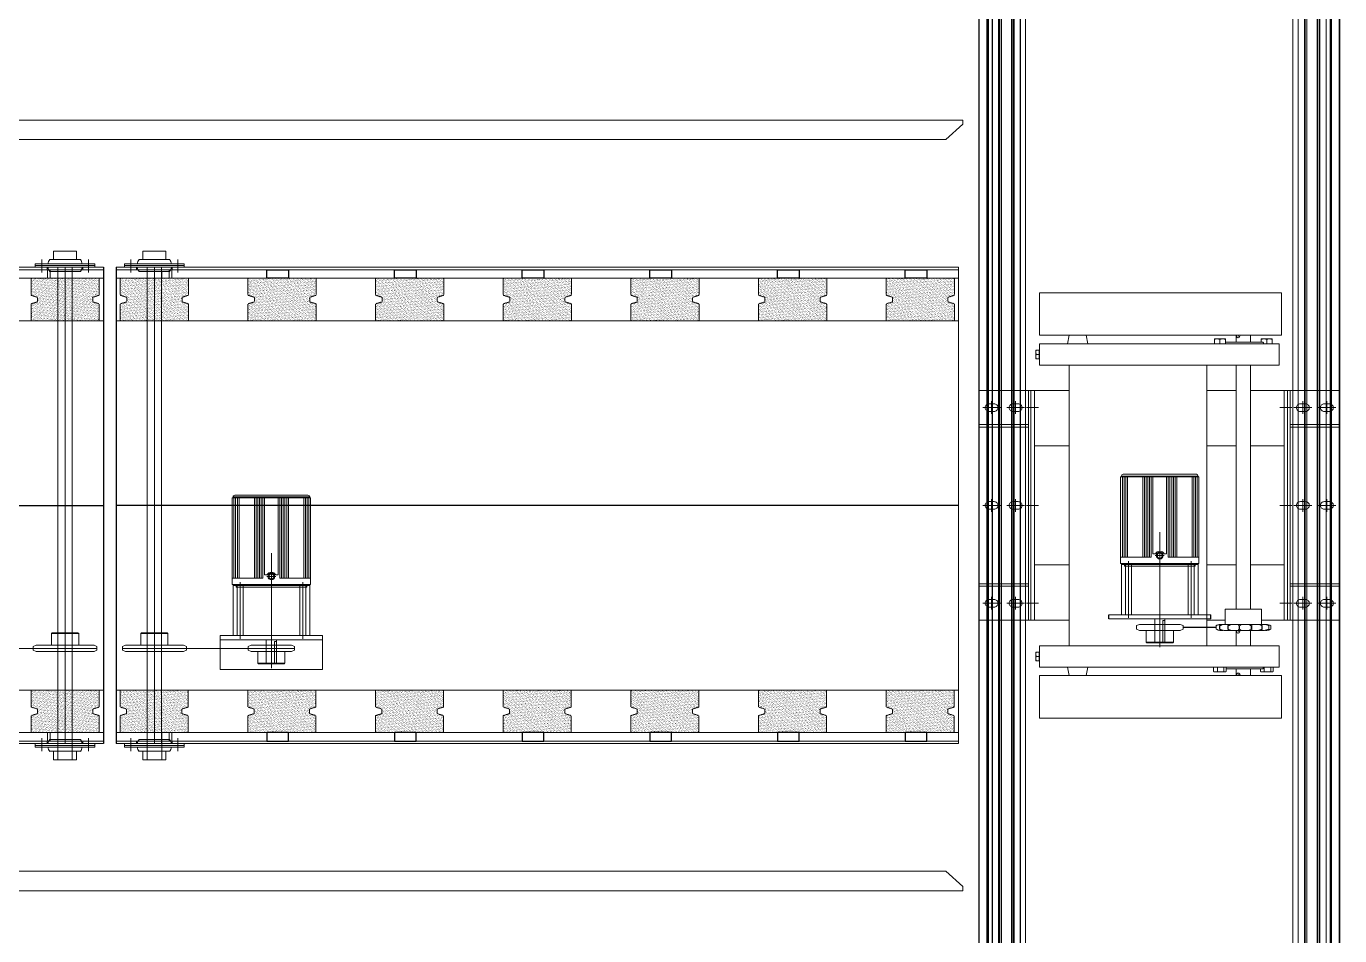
# Model space of a CAD drawing. Header units: millimetres. Extents: x -13874 to 5569, y -3136 to 4764.
# Drawn here: x 2609 to 4152, y 1217 to 2286 of the extents above; entities that cross this region are included whole.
import ezdxf
from ezdxf.lldxf.tags import DXFTag

# ---------------------------------------------------------------- set-up
doc = ezdxf.new("R2010")
doc.units = ezdxf.units.MM
for name, pattern in [('DASHED', [0.75, 0.5, -0.25]), ('DASHED2', [0.375, 0.25, -0.125]), ('HIDDENX2', [0.75, 0.5, -0.25])]:
    doc.linetypes.add(name, pattern=pattern)
for name, color, linetype, lineweight in [('1', 1, 'Continuous', 20), ('2', 5, 'Continuous', 18), ('3', 3, 'HIDDENX2', 18), ('c', 32, 'Continuous', 18), ('LL', 2, 'DASHED', 18), ('动力滚筒线', 6, 'Continuous', 18), ('工件进老化层', 7, 'Continuous', 15), ('空板返回层', 3, 'Continuous', 15), ('粗实线', 7, 'Continuous', 25)]:
    doc.layers.add(name, color=color, linetype=linetype, lineweight=lineweight)
doc.layers.add('l-wire-jj', color=2, linetype='Continuous')
tags = doc.linetypes.add('DIVIDE', pattern=[1.25, 0.5, -0.25, 0, -0.25, 0, -0.25]).pattern_tags.tags
tags[14:15] = [DXFTag(74, 4), DXFTag(75, 0), DXFTag(340, '0'), DXFTag(46, 1.0), DXFTag(50, 0.0), DXFTag(44, 0.0), DXFTag(45, 0.0)]
tags[12:13] = [DXFTag(74, 4), DXFTag(75, 0), DXFTag(340, '0'), DXFTag(46, 1.0), DXFTag(50, 0.0), DXFTag(44, 0.0), DXFTag(45, 0.0)]
tags[10:11] = [DXFTag(74, 4), DXFTag(75, 0), DXFTag(340, '0'), DXFTag(46, 1.0), DXFTag(50, 0.0), DXFTag(44, 0.0), DXFTag(45, 0.0)]
tags[8:9] = [DXFTag(74, 4), DXFTag(75, 0), DXFTag(340, '0'), DXFTag(46, 1.0), DXFTag(50, 0.0), DXFTag(44, 0.0), DXFTag(45, 0.0)]
tags[6:7] = [DXFTag(74, 4), DXFTag(75, 0), DXFTag(340, '0'), DXFTag(46, 1.0), DXFTag(50, 0.0), DXFTag(44, 0.0), DXFTag(45, 0.0)]
tags[4:5] = [DXFTag(74, 4), DXFTag(75, 0), DXFTag(340, '0'), DXFTag(46, 1.0), DXFTag(50, 0.0), DXFTag(44, 0.0), DXFTag(45, 0.0)]

# ---------------------------------------------------------------- blocks, each defined once
blk = doc.blocks.new('gh')
h = blk.add_hatch()
h.set_pattern_fill('AR-SAND', color=4, scale=0.05, style=0)
edge = h.paths.add_edge_path(flags=0)
edge.add_arc((291448.5, 65869.2), 0.75, 270, 360)
edge.add_line((291449.2, 65869.2), (291449.2, 65887.8))
edge.add_arc((291448.5, 65887.8), 0.75, 0, 73.3008)
edge.add_line((291448.7, 65888.6), (291442.3, 65890.5))
edge.add_arc((291442.5, 65891.2), 0.75, 180, 253.3008, ccw=False)
edge.add_line((291441.7, 65891.2), (291441.7, 65895.6))
edge.add_arc((291442.5, 65895.6), 0.75, 106.6992, 180, ccw=False)
edge.add_line((291442.3, 65896.3), (291448.7, 65898.2))
edge.add_arc((291448.5, 65899), 0.75, 286.6992, 360)
edge.add_line((291449.2, 65899), (291449.2, 65917.7))
edge.add_arc((291448.5, 65917.7), 0.75, 0, 90)
edge.add_line((291448.5, 65918.4), (291409.2, 65918.4))
edge.add_line((291409.2, 65918.4), (291370, 65918.4))
edge.add_arc((291370, 65917.7), 0.75, 90, 180)
edge.add_line((291369.2, 65917.7), (291369.2, 65899))
edge.add_arc((291370, 65899), 0.75, 180, 253.3008)
edge.add_line((291369.8, 65898.2), (291376.2, 65896.3))
edge.add_arc((291376, 65895.6), 0.75, 0, 73.3008, ccw=False)
edge.add_line((291376.7, 65895.6), (291376.7, 65891.2))
edge.add_arc((291376, 65891.2), 0.75, 286.6992, 360, ccw=False)
edge.add_line((291376.2, 65890.5), (291369.8, 65888.6))
edge.add_arc((291370, 65887.8), 0.75, 106.6992, 180)
edge.add_line((291369.2, 65887.8), (291369.2, 65869.2))
edge.add_arc((291370, 65869.2), 0.75, 180, 270)
edge.add_line((291370, 65868.4), (291409.2, 65868.4))
edge.add_line((291409.2, 65868.4), (291448.5, 65868.4))
at = {"layer": '3', "lineweight": 0}
for p, q in [((291369.2, 65917.7), (291369.2, 65899)), ((291449.2, 65917.7), (291449.2, 65899)), ((291369.2, 65887.8), (291369.2, 65869.2)), ((291369.8, 65898.2), (291376.2, 65896.3)), ((291376.2, 65890.5), (291369.8, 65888.6)), ((291376.7, 65895.6), (291376.7, 65891.2)), ((291441.7, 65895.6), (291441.7, 65891.2)), ((291448.7, 65898.2), (291442.3, 65896.3)), ((291442.3, 65890.5), (291448.7, 65888.6)), ((291449.2, 65887.8), (291449.2, 65869.2))]:
    blk.add_line(p, q, dxfattribs=at)
for centre, start, end in [((291370, 65917.7), 90, 180), ((291448.5, 65917.7), 0, 90), ((291370, 65899), 180, 253.3008), ((291370, 65887.8), 106.6992, 180), ((291376, 65895.6), 0, 73.3008), ((291376, 65891.2), 286.6992, 360), ((291442.5, 65895.6), 106.6992, 180), ((291442.5, 65891.2), 180, 253.3008), ((291448.5, 65899), 286.6992, 360), ((291448.5, 65887.8), 0, 73.3008), ((291370, 65869.2), 180, 270), ((291448.5, 65869.2), 270, 0)]:
    blk.add_arc(centre, 0.75, start, end, dxfattribs=at)
at = {"layer": 'Defpoints', "color": 3, "linetype": 'DASHED', "lineweight": 0}
for p in [(291369.5, 65898.4), (291449, 65898.4)]:
    blk.add_point(p, dxfattribs=at)
at = {"layer": '粗实线', "lineweight": 0}
for p, q in [((291404.2, 65918.4), (291370, 65918.4)), ((291448.5, 65918.4), (291370, 65918.4)), ((291370, 65868.4), (291404.2, 65868.4)), ((291370, 65868.4), (291448.5, 65868.4))]:
    blk.add_line(p, q, dxfattribs=at)
blk = doc.blocks.new('erhgrth')
at = {"color": 1}
blk.add_line((23774.2, 98991.4, -468.3), (23774.2, 98001.4, -468.3), dxfattribs=at)
at = {"color": 1, "elevation": -888.1}
for points in [[(23497.2, 98953.9), (23507.2, 98953.9), (23507.2, 98928.5), (23497.2, 98928.5)], [(24051.2, 98953.9), (24041.2, 98953.9), (24041.2, 98928.5), (24051.2, 98928.5)], [(23497.2, 98803.9), (23507.2, 98803.9), (23507.2, 98778.5), (23497.2, 98778.5)], [(24051.2, 98803.9), (24041.2, 98803.9), (24041.2, 98778.5), (24051.2, 98778.5)], [(23497.2, 98653.9), (23507.2, 98653.9), (23507.2, 98628.5), (23497.2, 98628.5)], [(24051.2, 98653.9), (24041.2, 98653.9), (24041.2, 98628.5), (24051.2, 98628.5)], [(23497.2, 98503.9), (23507.2, 98503.9), (23507.2, 98478.5), (23497.2, 98478.5)], [(24051.2, 98503.9), (24041.2, 98503.9), (24041.2, 98478.5), (24051.2, 98478.5)], [(23497.2, 98353.9), (23507.2, 98353.9), (23507.2, 98328.5), (23497.2, 98328.5)], [(24051.2, 98353.9), (24041.2, 98353.9), (24041.2, 98328.5), (24051.2, 98328.5)], [(23497.2, 98203.9), (23507.2, 98203.9), (23507.2, 98178.5), (23497.2, 98178.5)], [(24051.2, 98203.9), (24041.2, 98203.9), (24041.2, 98178.5), (24051.2, 98178.5)]]:
    blk.add_lwpolyline(points, close=True, dxfattribs=at)
at = {"layer": '1', "lineweight": 0}
for p, q in [((23617.4, 98220.7, -888.1), (23684.2, 98220.7, -888.1)), ((23690.7, 98178.5, -888.1), (23690.7, 98189.2, -888.1)), ((23583.1, 98183.9, -888.1), (23625.4, 98183.9, -888.1)), ((23605.3, 98183.9, -888.1), (23718, 98183.9, -888.1)), ((23617.4, 98147.2, -888.1), (23684.2, 98147.2, -888.1)), ((23500.5, 98073.9, -888.1), (23485.3, 98073.9, -888.1)), ((24047.9, 98073.9, -888.1), (24063.1, 98073.9, -888.1)), ((23500.5, 98018.9, -888.1), (23485.3, 98018.9, -888.1)), ((24047.9, 98018.9, -888.1), (24063.1, 98018.9, -888.1))]:
    blk.add_line(p, q, dxfattribs=at)
at = {"layer": '2', "color": 3, "linetype": 'Continuous', "lineweight": 0}
for p, q in [((23494.2, 98001.4, -96.4), (23494.2, 98991.4, -1536.9)), ((24054.2, 98001.4, -96.4), (24054.2, 98991.4, -1536.9))]:
    blk.add_line(p, q, dxfattribs=at)
at = {"layer": '2', "lineweight": 0}
for p, q in [((23621.2, 98224.2, -888.1), (23681.2, 98224.2, -888.1)), ((23621.2, 98217.2, -888.1), (23681.2, 98217.2, -888.1)), ((23614.2, 98189.9, -888.1), (23614.2, 98187.4, -888.1)), ((23589.2, 98187.4, -888.1), (23614.2, 98187.4, -888.1)), ((23621.2, 98150.7, -888.1), (23681.2, 98150.7, -888.1)), ((23621.2, 98143.7, -888.1), (23681.2, 98143.7, -888.1))]:
    blk.add_line(p, q, dxfattribs=at)
at = {"layer": '2', "linetype": 'Continuous', "lineweight": 0}
for p, q in [((23494.2, 98081.4, -888.1), (23490.2, 98081.4, -888.1)), ((23490.2, 98081.4, -888.1), (23490.2, 98011.4, -888.1)), ((23492.2, 98081.4, -888.1), (23492.2, 98011.4, -888.1)), ((24054.2, 98081.4, -888.1), (24058.2, 98081.4, -888.1)), ((24056.2, 98081.4, -888.1), (24056.2, 98011.4, -888.1)), ((24058.2, 98081.4, -888.1), (24058.2, 98011.4, -888.1)), ((23497.2, 98067.4, -888.1), (23494.2, 98067.4, -888.1)), ((23485.2, 98059.9, -888.1), (23475.2, 98059.9, -888.1)), ((23475.2, 98059.9, -888.1), (23475.2, 98032.9, -888.1)), ((23485.2, 98064.4, -888.1), (23485.2, 98028.4, -888.1)), ((24063.2, 98064.4, -888.1), (24063.2, 98028.4, -888.1)), ((24063.2, 98059.9, -888.1), (24073.2, 98059.9, -888.1)), ((24073.2, 98059.9, -888.1), (24073.2, 98032.9, -888.1)), ((23485.2, 98032.9, -888.1), (23475.2, 98032.9, -888.1)), ((23497.2, 98025.4, -888.1), (23494.2, 98025.4, -888.1)), ((24063.2, 98032.9, -888.1), (24073.2, 98032.9, -888.1)), ((23494.2, 98011.4, -888.1), (23490.2, 98011.4, -888.1)), ((24054.2, 98011.4, -888.1), (24058.2, 98011.4, -888.1))]:
    blk.add_line(p, q, dxfattribs=at)
for centre, start, end in [((23491.4, 98056, -888.1), 96.9101, 126.6927), ((23492.9, 98056, -888.1), 53.3073, 83.0899), ((24055.4, 98056, -888.1), 96.9101, 126.6927), ((24056.9, 98056, -888.1), 53.3073, 83.0899), ((23491.4, 98036.8, -888.1), 233.3073, 263.0899), ((23492.9, 98036.8, -888.1), 276.9101, 306.6927), ((24055.4, 98036.8, -888.1), 233.3073, 263.0899), ((24056.9, 98036.8, -888.1), 276.9101, 306.6927)]:
    blk.add_arc(centre, 10.5, start, end, dxfattribs=at)
at = {"layer": '3', "lineweight": 0}
for p, q in [((23991.2, 98990, -600.2), (23991.2, 98985.2, -600.2)), ((24041.2, 98985.2, -600.2), (24041.2, 98990, -600.2)), ((23589.2, 98189.9, -888.1), (23616.2, 98189.9, -888.1)), ((23589.2, 98177.9, -888.1), (23616.2, 98177.9, -888.1)), ((23507.2, 98006.4, -888.1), (23507.2, 98001.6, -888.1)), ((23557.2, 98001.6, -888.1), (23557.2, 98006.4, -888.1))]:
    blk.add_line(p, q, dxfattribs=at)
at = {"layer": 'c', "color": 6, "linetype": 'DIVIDE', "lineweight": 0}
blk.add_line((23606.2, 98211.2, -888.1), (23606.2, 98008.7, -888.1), dxfattribs=at)
at = {"layer": 'c', "lineweight": 0}
blk.add_line((23494.2, 98046.4, -287.8), (24054.2, 98046.4, -287.8), dxfattribs=at)
at = {"layer": 'l-wire-jj', "color": 4}
blk.add_line((24054.2, 98001.4), (23494.2, 98001.4), dxfattribs=at)
at = {"layer": 'LL', "color": 4, "lineweight": 0}
for p, q in [((23497.2, 98066.9, -888.1), (23507.2, 98066.9, -888.1)), ((24041.2, 98066.9, -888.1), (24051.2, 98066.9, -888.1))]:
    blk.add_line(p, q, dxfattribs=at)
at = {"layer": '空板返回层', "ltscale": 0.5}
blk.add_line((23494.2, 98991.4, 106.8), (24054.2, 98991.4, -1043.4), dxfattribs=at)
at = {"layer": '粗实线', "lineweight": 0}
for p, q in [((23497.2, 98001.4, -96.4), (23497.2, 98991.4, -1536.9)), ((23507.2, 98001.4, -888.1), (23507.2, 98991.4, -888.1)), ((23557.2, 98991.4, -888.1), (23557.2, 98001.4, -888.1)), ((24041.2, 98991.4, -1392.8), (23991.2, 98991.4, -1392.8)), ((23991.2, 98991.4, -1392.8), (23991.2, 98001.4, -1392.8)), ((24041.2, 98001.4, -1392.8), (24041.2, 98991.4, -1392.8)), ((24051.2, 98001.4, -96.4), (24051.2, 98991.4, -1536.9)), ((23581.2, 98243.9, -888.1), (23621.2, 98243.9, -888.1)), ((23581.2, 98243.9, -888.1), (23581.2, 98123.9, -888.1)), ((23616.2, 98243.9, -888.1), (23616.2, 98123.9, -888.1)), ((23621.2, 98243.9, -888.1), (23621.2, 98123.9, -888.1)), ((23621.2, 98228.9, -888.1), (23621.2, 98138.9, -888.1)), ((23621.2, 98228.9, -888.1), (23680.2, 98228.9, -888.1)), ((23680.2, 98225.4, -888.1), (23678.2, 98225.4, -888.1)), ((23678.2, 98225.4, -888.1), (23678.2, 98183.9, -888.1)), ((23681.2, 98227.9, -888.1), (23680.2, 98228.9, -888.1)), ((23680.2, 98138.9, -888.1), (23680.2, 98228.9, -888.1)), ((23680.2, 98226.4, -888.1), (23681.2, 98226.4, -888.1)), ((23680.2, 98226.4, -888.1), (23680.2, 98183.9, -888.1)), ((23783.2, 98229.9, -888.1), (23681.2, 98229.9, -888.1)), ((23681.2, 98229.9, -888.1), (23681.2, 98183.9, -888.1)), ((23681.2, 98227.9, -888.1), (23681.2, 98139.9, -888.1)), ((23688.7, 98229.9, -888.1), (23688.7, 98193.9, -888.1)), ((23783.2, 98227.9, -888.1), (23688.7, 98227.9, -888.1)), ((23783.2, 98225.9, -888.1), (23688.7, 98225.9, -888.1)), ((23783.2, 98223.9, -888.1), (23688.7, 98223.9, -888.1)), ((23783.2, 98221.9, -888.1), (23688.7, 98221.9, -888.1)), ((23783.2, 98229.9, -888.1), (23783.2, 98183.9, -888.1)), ((23783.2, 98228.9, -888.1), (23784.2, 98228.9, -888.1)), ((23784.2, 98228.9, -888.1), (23784.2, 98183.9, -888.1)), ((23786.2, 98226.9, -888.1), (23786.2, 98183.9, -888.1)), ((23604, 98211.2, -888.1), (23602.5, 98207.7, -888.1)), ((23602.5, 98160.2, -888.1), (23602.5, 98207.7, -888.1)), ((23604, 98211.2, -888.1), (23608.3, 98211.2, -888.1)), ((23608.3, 98211.2, -888.1), (23609.8, 98207.7, -888.1)), ((23609.8, 98207.7, -888.1), (23609.8, 98160.2, -888.1)), ((23783.2, 98203.9, -888.1), (23688.7, 98203.9, -888.1)), ((23588.8, 98199.9, -888.1), (23602.5, 98199.9, -888.1)), ((23616.2, 98201.9, -888.1), (23616.2, 98165.9, -888.1)), ((23783.2, 98201.9, -888.1), (23688.7, 98201.9, -888.1)), ((23783.2, 98199.9, -888.1), (23688.7, 98199.9, -888.1)), ((23783.2, 98197.9, -888.1), (23688.7, 98197.9, -888.1)), ((23783.2, 98195.9, -888.1), (23688.7, 98195.9, -888.1)), ((23783.2, 98193.9, -888.1), (23688.7, 98193.9, -888.1)), ((23692.7, 98191.9, -888.1), (23692.7, 98189.1, -888.1)), ((23783.2, 98191.9, -888.1), (23692.7, 98191.9, -888.1)), ((23678.2, 98142.4, -888.1), (23678.2, 98183.9, -888.1)), ((23680.2, 98141.4, -888.1), (23680.2, 98183.9, -888.1)), ((23681.2, 98137.9, -888.1), (23681.2, 98183.9, -888.1)), ((23688.7, 98137.9, -888.1), (23688.7, 98173.9, -888.1)), ((23783.2, 98173.9, -888.1), (23688.7, 98173.9, -888.1)), ((23692.7, 98175.9, -888.1), (23692.7, 98178.7, -888.1)), ((23783.2, 98175.9, -888.1), (23692.7, 98175.9, -888.1)), ((23783.2, 98137.9, -888.1), (23783.2, 98183.9, -888.1)), ((23784.2, 98138.9, -888.1), (23784.2, 98183.9, -888.1)), ((23786.2, 98140.9, -888.1), (23786.2, 98183.9, -888.1)), ((23588.8, 98167.9, -888.1), (23602.5, 98167.9, -888.1)), ((23604, 98156.7, -888.1), (23602.5, 98160.2, -888.1)), ((23608.3, 98156.7, -888.1), (23609.8, 98160.2, -888.1)), ((23783.2, 98171.9, -888.1), (23688.7, 98171.9, -888.1)), ((23783.2, 98169.9, -888.1), (23688.7, 98169.9, -888.1)), ((23783.2, 98167.9, -888.1), (23688.7, 98167.9, -888.1)), ((23783.2, 98165.9, -888.1), (23688.7, 98165.9, -888.1)), ((23783.2, 98163.9, -888.1), (23688.7, 98163.9, -888.1)), ((24041.2, 98168.9, -888.1), (24041.2, 98001.4, -888.1)), ((24041.2, 98001.4, -888.1), (24041.2, 98168.9, -888.1)), ((23608.3, 98156.7, -888.1), (23604, 98156.7, -888.1)), ((23680.2, 98142.4, -888.1), (23678.2, 98142.4, -888.1)), ((23783.2, 98145.9, -888.1), (23688.7, 98145.9, -888.1)), ((23783.2, 98143.9, -888.1), (23688.7, 98143.9, -888.1)), ((23621.2, 98138.9, -888.1), (23680.2, 98138.9, -888.1)), ((23680.2, 98141.4, -888.1), (23681.2, 98141.4, -888.1)), ((23680.2, 98138.9, -888.1), (23681.2, 98139.9, -888.1)), ((23783.2, 98137.9, -888.1), (23681.2, 98137.9, -888.1)), ((23783.2, 98141.9, -888.1), (23688.7, 98141.9, -888.1)), ((23783.2, 98139.9, -888.1), (23688.7, 98139.9, -888.1)), ((23783.2, 98138.9, -888.1), (23784.2, 98138.9, -888.1)), ((23581.2, 98123.9, -888.1), (23621.2, 98123.9, -888.1)), ((23604, 98084, -888.1), (23602.5, 98080.5, -888.1)), ((23602.5, 98080.5, -888.1), (23602.5, 98012.4, -888.1)), ((23608.3, 98084, -888.1), (23604, 98084, -888.1)), ((23608.3, 98084, -888.1), (23609.8, 98080.5, -888.1)), ((23609.8, 98012.4, -888.1), (23609.8, 98080.5, -888.1)), ((24041.2, 98046.4, -888.1), (24041.2, 98085.7, -888.1)), ((24041.2, 98085.7, -888.1), (24041.2, 98046.4, -888.1)), ((24051.2, 98067.4, -888.1), (24054.2, 98067.4, -888.1)), ((23475.2, 98055.1, -888.1), (23507.2, 98055.1, -888.1)), ((23494.2, 98054.9, -287.8), (24054.2, 98054.9, -287.8)), ((23497.2, 98063.9, -888.1), (23507.2, 98063.9, -888.1)), ((23557.2, 98054.9, -888.1), (23602.5, 98054.9, -888.1)), ((23623.5, 98062.4, -888.1), (23609.8, 98062.4, -888.1)), ((23624.5, 98061.4, -888.1), (23623.5, 98062.4, -888.1)), ((23623.5, 98062.4, -888.1), (23623.5, 98030.4, -888.1)), ((23624.5, 98061.4, -888.1), (23624.5, 98031.4, -888.1)), ((24041.2, 98054.9, -888.1), (24041.2, 98063.9, -888.1)), ((24041.2, 98063.9, -888.1), (24051.2, 98063.9, -888.1)), ((24049.2, 98055.1, -888.1), (24041.2, 98055.1, -888.1)), ((23475.2, 98038.1, -888.1), (23507.2, 98038.1, -888.1)), ((23494.2, 98037.9, -287.8), (24054.2, 98037.9, -287.8)), ((23557.2, 98037.9, -888.1), (23602.5, 98037.9, -888.1)), ((24041.2, 98046.4, -888.1), (24041.2, 98007.2, -888.1)), ((24041.2, 98007.2, -888.1), (24041.2, 98046.4, -888.1)), ((24049.2, 98038.1, -888.1), (24041.2, 98038.1, -888.1)), ((23623.5, 98030.4, -888.1), (23609.8, 98030.4, -888.1)), ((23623.5, 98030.4, -888.1), (23624.5, 98031.4, -888.1)), ((24051.2, 98025.4, -888.1), (24054.2, 98025.4, -888.1)), ((23604, 98008.9, -888.1), (23602.5, 98012.4, -888.1)), ((23604, 98008.9, -888.1), (23608.3, 98008.9, -888.1)), ((23608.3, 98008.9, -888.1), (23609.8, 98012.4, -888.1))]:
    blk.add_line(p, q, dxfattribs=at)
at = {"layer": '粗实线', "linetype": 'Continuous', "lineweight": 0}
for p, q in [((23588.2, 98199.3, -888.1), (23588.8, 98199.9, -888.1)), ((23588.2, 98168.6, -888.1), (23588.2, 98199.3, -888.1)), ((23588.8, 98167.9, -888.1), (23588.8, 98199.9, -888.1)), ((23588.2, 98168.6, -888.1), (23588.8, 98167.9, -888.1))]:
    blk.add_line(p, q, dxfattribs=at)
at = {"layer": '粗实线', "color": 5, "linetype": 'DASHED2', "lineweight": 0}
for p, q in [((23494.2, 98081.4, -888.1), (23494.2, 98011.4, -888.1)), ((24054.2, 98081.4, -888.1), (24054.2, 98011.4, -888.1))]:
    blk.add_line(p, q, dxfattribs=at)
at = {"layer": '粗实线', "color": 5, "linetype": 'ByBlock', "lineweight": 0}
for p, q in [((23499.2, 98064.4, -888.1), (23499.2, 98028.4, -888.1)), ((24049.2, 98064.4, -888.1), (24049.2, 98028.4, -888.1))]:
    blk.add_line(p, q, dxfattribs=at)
at = {"layer": '粗实线', "lineweight": 0}
for radius in [4.04, 3]:
    blk.add_circle((23690.7, 98183.9, -888.1), radius, dxfattribs=at)
for centre, radius, start, end in [((23784.2, 98226.9, -888.1), 2, 0, 90), ((23689.7, 98183.9, -888.1), 6, 300, 60), ((23784.2, 98140.9, -888.1), 2, 270, 0)]:
    blk.add_arc(centre, radius, start, end, dxfattribs=at)
at = {"color": 4, "extrusion": (0, 0, -1), "rotation": 90}
for p in [(42361.2, -192463, 888.1), (41877.2, -192462.8, 888.1), (42361.2, -192613, 888.1), (41877.2, -192612.8, 888.1), (42361.2, -192763, 888.1), (41877.2, -192762.8, 888.1), (42361.2, -192913, 888.1), (41877.2, -192912.8, 888.1), (42361.2, -193063, 888.1), (41877.2, -193062.8, 888.1), (42361.2, -193213, 888.1), (41877.2, -193212.8, 888.1), (42361.2, -193363, 888.1), (41877.2, -193362.8, 888.1)]:
    blk.add_blockref('gh', p, dxfattribs=at)
blk = doc.blocks.new('erhryhtyj')
at = {"layer": '2', "color": 3, "linetype": 'Continuous', "lineweight": 0}
for p, q in [((23321.2, 97001.4, 984.2), (23321.2, 99001.4, 47.6)), ((23321.2, 99001.4, 47.6), (23326.2, 99001.4, 47.6)), ((23344.2, 98981.4, 47.6), (23326.2, 99001.4, 47.6)), ((24204.2, 98981.4, 47.6), (24222.2, 99001.4, 47.6)), ((24227.2, 99001.4, 47.6), (24222.2, 99001.4, 47.6)), ((24227.2, 97001.4, 984.2), (24227.2, 99001.4, 47.6)), ((23344.2, 97021.4, -240.3), (23344.2, 98981.4, 47.6)), ((24204.2, 97021.4, -240.3), (24204.2, 98981.4, 47.6))]:
    blk.add_line(p, q, dxfattribs=at)
at = {"color": 1}
blk.add_blockref('erhgrth', (0, 5), dxfattribs=at)
at = {"color": 1, "xscale": -1, "rotation": 180}
blk.add_blockref('erhgrth', (0, 195992.9, 1790.9), dxfattribs=at)
blk = doc.blocks.new('A$C68C05B9F')
at = {"color": 7, "linetype": 'Continuous', "lineweight": 15}
for p, q in [((12, 1008, 800.6), (12, 3492, 800.6)), ((12.5, 1008, 800.6), (12.5, 3492, 800.6)), ((21.5, 1008, 800.6), (21.5, 3492, 800.6)), ((22, 1008, 800.6), (22, 3492, 800.6)), ((22.3, 1008, 800.6), (22.3, 3492, 800.6)), ((23.1, 1008, 800.6), (23.1, 3492, 800.6)), ((23.3, 1008, 800.6), (23.3, 3492, 800.6)), ((36.2, 1008, 800.6), (36.2, 3492, 800.6)), ((38.5, 1008, 800.6), (38.5, 3492, 800.6)), ((50.5, 1008, 800.6), (50.5, 3492, 800.6)), ((52.5, 3492, 800.6), (52.5, 1008, 800.6)), ((67, 1008, 800.6), (67, 3492, 800.6)), ((381, 3492, 800.6), (381, 1008, 800.6)), ((395.5, 1008, 800.6), (395.5, 3492, 800.6)), ((397.5, 3492, 800.6), (397.5, 1008, 800.6)), ((409.5, 3492, 800.6), (409.5, 1008, 800.6)), ((411.8, 3492, 800.6), (411.8, 1008, 800.6)), ((424.7, 3492, 800.6), (424.7, 1008, 800.6)), ((424.9, 3492, 800.6), (424.9, 1008, 800.6)), ((425.7, 3492, 800.6), (425.7, 1008, 800.6)), ((426, 3492, 800.6), (426, 1008, 800.6)), ((426.5, 3492, 800.6), (426.5, 1008, 800.6)), ((435.5, 3492, 800.6), (435.5, 1008, 800.6)), ((436, 3492, 800.6), (436, 1008, 800.6))]:
    blk.add_line(p, q, dxfattribs=at)
at = {"color": 8, "linetype": 'Continuous', "lineweight": 15}
for p, q in [((27.8, 1008, 800.6), (27.8, 3492, 800.6)), ((28, 1008, 800.6), (28, 3492, 800.6)), ((35.2, 1008, 800.6), (35.2, 3492, 800.6)), ((38.2, 1008, 800.6), (38.2, 3492, 800.6)), ((50.8, 1008, 800.6), (50.8, 3492, 800.6)), ((53.5, 1008, 800.6), (53.5, 3492, 800.6)), ((60.7, 1008, 800.6), (60.7, 3492, 800.6)), ((60.9, 1008, 800.6), (60.9, 3492, 800.6)), ((66.9, 1008, 800.6), (66.9, 3492, 800.6)), ((381.1, 3492, 800.6), (381.1, 1008, 800.6)), ((387.1, 3492, 800.6), (387.1, 1008, 800.6)), ((387.3, 3492, 800.6), (387.3, 1008, 800.6)), ((394.5, 3492, 800.6), (394.5, 1008, 800.6)), ((397.2, 3492, 800.6), (397.2, 1008, 800.6)), ((409.8, 3492, 800.6), (409.8, 1008, 800.6)), ((412.8, 3492, 800.6), (412.8, 1008, 800.6)), ((420, 3492, 800.6), (420, 1008, 800.6)), ((420.2, 3492, 800.6), (420.2, 1008, 800.6))]:
    blk.add_line(p, q, dxfattribs=at)
blk = doc.blocks.new('A$C21461CE7')
at = {"color": 2}
for p, q in [((152.6, 116.6, 2353.1), (152.6, 121.6, 2353.1)), ((272.6, 116.6, 2353.1), (272.6, 121.6, 2353.1)), ((278.7, 106.6, 2353.1), (239.9, 106.6, 2353.1))]:
    blk.add_line(p, q, dxfattribs=at)
at = {"layer": '1', "color": 2, "lineweight": 0}
for p, q in [((212.6, 105.7, 2353.1), (212.6, 218.4, 2353.1)), ((207.1, 191.1, 2353.1), (217.9, 191.1, 2353.1)), ((175.8, 117.8, 2353.1), (175.8, 184.6, 2353.1)), ((249.4, 117.8, 2353.1), (249.4, 184.6, 2353.1)), ((212.6, 83.6, 2353.1), (212.6, 125.8, 2353.1))]:
    blk.add_line(p, q, dxfattribs=at)
at = {"layer": '2', "color": 2, "lineweight": 0}
for p, q in [((172.3, 121.6, 2353.1), (172.3, 181.6, 2353.1)), ((179.3, 121.6, 2353.1), (179.3, 181.6, 2353.1)), ((245.9, 121.6, 2353.1), (245.9, 181.6, 2353.1)), ((252.9, 121.6, 2353.1), (252.9, 181.6, 2353.1)), ((216.1, 89.6, 2353.1), (216.1, 114.6, 2353.1)), ((218.6, 114.6, 2353.1), (216.1, 114.6, 2353.1))]:
    blk.add_line(p, q, dxfattribs=at)
at = {"layer": '动力滚筒线', "color": 2, "lineweight": 0}
for p, q in [((206.6, 89.6, 2353.1), (206.6, 116.6, 2353.1)), ((218.6, 89.6, 2353.1), (218.6, 116.6, 2353.1))]:
    blk.add_line(p, q, dxfattribs=at)
at = {"layer": '工件进老化层', "color": 2, "ltscale": 0.5}
for p, q in [((71.4, 500, 2353.1), (71.4, 450, 2353.1)), ((71.4, 500, 2353.1), (116.2, 500, 2353.1)), ((310.8, 500, 2353.1), (116.2, 500, 2353.1)), ((310.8, 500, 2353.1), (355.6, 500, 2353.1)), ((355.6, 450, 2353.1), (355.6, 500, 2353.1)), ((71.4, 450, 2353.1), (116.2, 450, 2353.1)), ((106.2, 450, 2353.1), (104.2, 440, 2353.1)), ((310.8, 450, 2353.1), (116.2, 450, 2353.1)), ((128.2, 440, 2353.1), (126.2, 450, 2353.1)), ((302.3, 450, 2353.1), (302.3, 442, 2353.1)), ((310.8, 450, 2353.1), (355.6, 450, 2353.1)), ((319.3, 442, 2353.1), (319.3, 450, 2353.1)), ((67.3, 432.5, 2353.1), (66.8, 432.5, 2353.1)), ((66.8, 432.5, 2353.1), (66.8, 430, 2353.1)), ((70.7, 432.5, 2353.1), (67.3, 432.5, 2353.1)), ((71.2, 432.5, 2353.1), (70.7, 432.5, 2353.1)), ((70.7, 432.5, 2353.1), (70.7, 430, 2353.1)), ((121.5, 440, 2353.1), (71.2, 440, 2353.1)), ((71.2, 440, 2353.1), (71.2, 436.5, 2353.1)), ((71.2, 436.5, 2353.1), (71.2, 415, 2353.1)), ((352.8, 440, 2353.1), (121.5, 440, 2353.1)), ((276.8, 445.1, 2353.1), (276.8, 445.7, 2353.1)), ((276.8, 445.7, 2353.1), (280.1, 445.7, 2353.1)), ((276.8, 440, 2353.1), (276.8, 445.1, 2353.1)), ((283.3, 445.1, 2353.1), (280.1, 445.7, 2353.1)), ((280.1, 445.7, 2353.1), (286.6, 445.7, 2353.1)), ((283.3, 440, 2353.1), (283.3, 445.1, 2353.1)), ((289.8, 445.1, 2353.1), (286.6, 445.7, 2353.1)), ((289.8, 445.7, 2353.1), (286.6, 445.7, 2353.1)), ((289.8, 445.7, 2353.1), (289.8, 445.1, 2353.1)), ((289.8, 440, 2353.1), (289.8, 445.1, 2353.1)), ((289.8, 442, 2353.1), (290.9, 442, 2353.1)), ((290.9, 442, 2353.1), (333.8, 442, 2353.1)), ((331.8, 445.1, 2353.1), (331.8, 445.7, 2353.1)), ((331.8, 445.7, 2353.1), (335.1, 445.7, 2353.1)), ((331.8, 442, 2353.1), (331.8, 445.1, 2353.1)), ((338.3, 445.1, 2353.1), (335.1, 445.7, 2353.1)), ((335.1, 445.7, 2353.1), (341.6, 445.7, 2353.1)), ((338.3, 440, 2353.1), (338.3, 445.1, 2353.1)), ((344.8, 445.1, 2353.1), (341.6, 445.7, 2353.1)), ((344.8, 445.7, 2353.1), (341.6, 445.7, 2353.1)), ((344.8, 445.7, 2353.1), (344.8, 445.1, 2353.1)), ((344.8, 440, 2353.1), (344.8, 445.1, 2353.1)), ((352.8, 440, 2353.1), (352.8, 415, 2353.1)), ((67.3, 427.5, 2353.1), (66.8, 430, 2353.1)), ((66.8, 430, 2353.1), (66.8, 425, 2353.1)), ((67.3, 422.5, 2353.1), (66.8, 425, 2353.1)), ((66.8, 422.5, 2353.1), (66.8, 425, 2353.1)), ((66.8, 422.5, 2353.1), (67.3, 422.5, 2353.1)), ((70.7, 427.5, 2353.1), (67.3, 427.5, 2353.1)), ((70.7, 422.5, 2353.1), (67.3, 422.5, 2353.1)), ((70.7, 430, 2353.1), (70.7, 427.5, 2353.1)), ((70.7, 427.5, 2353.1), (70.7, 425, 2353.1)), ((70.7, 425, 2353.1), (70.7, 422.5, 2353.1)), ((70.7, 422.5, 2353.1), (71.2, 422.5, 2353.1)), ((71.2, 415, 2353.1), (352.8, 415, 2353.1)), ((302.3, 415, 2353.1), (302.3, 128, 2353.1)), ((319.3, 128, 2353.1), (319.3, 415, 2353.1)), ((15, 357.5, 2353.1), (15, 372.5, 2353.1)), ((43.2, 357.5, 2353.1), (43.2, 372.5, 2353.1)), ((58.2, 115, 2353.1), (58.2, 385, 2353.1)), ((106.2, 385, 2353.1), (61.2, 385, 2353.1)), ((61.2, 385, 2353.1), (61.2, 115, 2353.1)), ((65.2, 385, 2353.1), (65.2, 115, 2353.1)), ((302.3, 385, 2353.1), (267.8, 385, 2353.1)), ((362.8, 385, 2353.1), (319.3, 385, 2353.1)), ((358.8, 115, 2353.1), (358.8, 385, 2353.1)), ((362.8, 115, 2353.1), (362.8, 385, 2353.1)), ((365.8, 115, 2353.1), (365.8, 385, 2353.1)), ((380.8, 357.5, 2353.1), (380.8, 372.5, 2353.1)), ((409, 357.5, 2353.1), (409, 372.5, 2353.1)), ((25.5, 365, 2353.1), (4.5, 365, 2353.1)), ((53.7, 365, 2353.1), (32.7, 365, 2353.1)), ((67.2, 365, 2353.1), (56.1, 365, 2353.1)), ((67.2, 365, 2353.1), (56.1, 365, 2353.1)), ((70.2, 365, 2353.1), (56.2, 365, 2353.1)), ((353.8, 365, 2353.1), (367.8, 365, 2353.1)), ((370.3, 365, 2353.1), (391.3, 365, 2353.1)), ((398.5, 365, 2353.1), (419.5, 365, 2353.1)), ((58.2, 345, 2353.1), (0, 345, 2353.1)), ((58.2, 342, 2353.1), (0, 342, 2353.1)), ((365.8, 345, 2353.1), (424, 345, 2353.1)), ((365.8, 342, 2353.1), (424, 342, 2353.1)), ((106.2, 320, 2353.1), (65.2, 320, 2353.1)), ((302.3, 320, 2353.1), (267.8, 320, 2353.1)), ((358.8, 320, 2353.1), (319.3, 320, 2353.1)), ((25.5, 250, 2353.1), (4.5, 250, 2353.1)), ((15, 242.5, 2353.1), (15, 257.5, 2353.1)), ((53.7, 250, 2353.1), (32.7, 250, 2353.1)), ((43.2, 242.5, 2353.1), (43.2, 257.5, 2353.1)), ((67.2, 250, 2353.1), (56.1, 250, 2353.1)), ((67.2, 250, 2353.1), (56.1, 250, 2353.1)), ((70.2, 250, 2353.1), (56.2, 250, 2353.1)), ((353.8, 250, 2353.1), (367.8, 250, 2353.1)), ((370.3, 250, 2353.1), (391.3, 250, 2353.1)), ((380.8, 242.5, 2353.1), (380.8, 257.5, 2353.1)), ((398.5, 250, 2353.1), (419.5, 250, 2353.1)), ((409, 242.5, 2353.1), (409, 257.5, 2353.1)), ((65.2, 180, 2353.1), (106.2, 180, 2353.1)), ((267.8, 180, 2353.1), (302.3, 180, 2353.1)), ((319.3, 180, 2353.1), (358.8, 180, 2353.1)), ((58.2, 158, 2353.1), (0, 158, 2353.1)), ((58.2, 155, 2353.1), (0, 155, 2353.1)), ((365.8, 158, 2353.1), (424, 158, 2353.1)), ((365.8, 155, 2353.1), (424, 155, 2353.1)), ((15, 127.5, 2353.1), (15, 142.5, 2353.1)), ((43.2, 127.5, 2353.1), (43.2, 142.5, 2353.1)), ((380.8, 127.5, 2353.1), (380.8, 142.5, 2353.1)), ((409, 127.5, 2353.1), (409, 142.5, 2353.1)), ((25.5, 135, 2353.1), (4.5, 135, 2353.1)), ((53.7, 135, 2353.1), (32.7, 135, 2353.1)), ((67.2, 135, 2353.1), (56.1, 135, 2353.1)), ((70.2, 135, 2353.1), (56.2, 135, 2353.1)), ((289.5, 128, 2353.1), (289.5, 110.8, 2353.1)), ((289.5, 128, 2353.1), (332.1, 128, 2353.1)), ((332.1, 110.8, 2353.1), (332.1, 128, 2353.1)), ((353.8, 135, 2353.1), (367.8, 135, 2353.1)), ((370.3, 135, 2353.1), (391.3, 135, 2353.1)), ((398.5, 135, 2353.1), (419.5, 135, 2353.1)), ((61.2, 115, 2353.1), (106.2, 115, 2353.1)), ((267.8, 115, 2353.1), (289.5, 115, 2353.1)), ((278.7, 108.5, 2353.1), (278.7, 108.5, 2353.1)), ((278.7, 108.5, 2353.1), (278.7, 104.6, 2353.1)), ((278.7, 104.6, 2353.1), (278.7, 108.5, 2353.1)), ((282.7, 108.5, 2353.1), (283, 108.5, 2353.1)), ((282.7, 104.6, 2353.1), (282.7, 108.5, 2353.1)), ((283, 108.5, 2353.1), (283, 104.6, 2353.1)), ((285.2, 110.2, 2353.1), (283.9, 110.1, 2353.1)), ((284.9, 110.2, 2353.1), (285.2, 110.2, 2353.1)), ((287.2, 110.2, 2353.1), (285.2, 110.2, 2353.1)), ((289.7, 110.2, 2353.1), (288.4, 110.1, 2353.1)), ((294.1, 110.2, 2353.1), (289.7, 110.2, 2353.1)), ((292.4, 108.5, 2353.1), (292.8, 108.5, 2353.1)), ((292.4, 104.6, 2353.1), (292.4, 108.5, 2353.1)), ((292.8, 108.5, 2353.1), (292.8, 104.6, 2353.1)), ((293.7, 110.1, 2353.1), (294.1, 110.2, 2353.1)), ((294.1, 110.2, 2353.1), (298.3, 110.2, 2353.1)), ((298.3, 110.2, 2353.1), (297.3, 110.1, 2353.1)), ((304.4, 110.2, 2353.1), (298.3, 110.2, 2353.1)), ((304.6, 110.1, 2353.1), (304.4, 110.2, 2353.1)), ((304.4, 110.2, 2353.1), (309.5, 110.2, 2353.1)), ((305.7, 108.5, 2353.1), (306.2, 108.5, 2353.1)), ((305.7, 104.6, 2353.1), (305.7, 108.5, 2353.1)), ((306.2, 108.5, 2353.1), (306.2, 104.6, 2353.1)), ((309.5, 110.2, 2353.1), (308.8, 110.1, 2353.1)), ((315.9, 110.2, 2353.1), (309.5, 110.2, 2353.1)), ((316.7, 110.1, 2353.1), (315.9, 110.2, 2353.1)), ((315.9, 110.2, 2353.1), (320.8, 110.2, 2353.1)), ((320, 108.5, 2353.1), (320.5, 108.5, 2353.1)), ((320, 104.6, 2353.1), (320, 108.5, 2353.1)), ((320.5, 108.5, 2353.1), (320.5, 104.6, 2353.1)), ((320.8, 110.2, 2353.1), (320.8, 110.1, 2353.1)), ((326.5, 110.2, 2353.1), (320.8, 110.2, 2353.1)), ((320.9, 103.4, 2353.1), (320.9, 109.8, 2353.1)), ((327.6, 110.1, 2353.1), (326.5, 110.2, 2353.1)), ((326.5, 110.2, 2353.1), (330.2, 110.2, 2353.1)), ((333.9, 110.2, 2353.1), (330.1, 110.2, 2353.1)), ((330.2, 110.2, 2353.1), (330.8, 110.1, 2353.1)), ((332.1, 115, 2353.1), (362.8, 115, 2353.1)), ((332.5, 108.5, 2353.1), (332.9, 108.5, 2353.1)), ((332.5, 104.6, 2353.1), (332.5, 108.5, 2353.1)), ((332.9, 108.5, 2353.1), (332.9, 104.6, 2353.1)), ((335.2, 110.1, 2353.1), (333.9, 110.2, 2353.1)), ((333.9, 110.2, 2353.1), (335.8, 110.2, 2353.1)), ((338, 110.1, 2353.1), (336.8, 110.2, 2353.1)), ((340.7, 108.5, 2353.1), (340.9, 108.5, 2353.1)), ((340.7, 104.6, 2353.1), (340.7, 108.5, 2353.1)), ((340.9, 108.5, 2353.1), (340.9, 104.6, 2353.1)), ((343, 104.6, 2353.1), (343, 108.5, 2353.1)), ((278.7, 104.6, 2353.1), (278.7, 104.6, 2353.1)), ((282.7, 104.6, 2353.1), (283, 104.6, 2353.1)), ((283.9, 103.1, 2353.1), (285.2, 103, 2353.1)), ((284.9, 103, 2353.1), (285.2, 103, 2353.1)), ((285.2, 103, 2353.1), (287.2, 103, 2353.1)), ((288.4, 103.1, 2353.1), (289.7, 103, 2353.1)), ((289.7, 103, 2353.1), (294.1, 103, 2353.1)), ((292.4, 104.6, 2353.1), (292.8, 104.6, 2353.1)), ((294.1, 103, 2353.1), (293.7, 103.1, 2353.1)), ((294.1, 103, 2353.1), (298.3, 103, 2353.1)), ((297.3, 103.1, 2353.1), (298.3, 103, 2353.1)), ((298.3, 103, 2353.1), (304.4, 103, 2353.1)), ((302.3, 103, 2353.1), (302.3, 85, 2353.1)), ((304.4, 103, 2353.1), (304.6, 103.1, 2353.1)), ((304.4, 103, 2353.1), (309.5, 103, 2353.1)), ((305.7, 104.6, 2353.1), (306.2, 104.6, 2353.1)), ((308.8, 103.1, 2353.1), (309.5, 103, 2353.1)), ((309.5, 103, 2353.1), (315.9, 103, 2353.1)), ((315.9, 103, 2353.1), (316.7, 103.1, 2353.1)), ((315.9, 103, 2353.1), (320.8, 103, 2353.1)), ((319.3, 85, 2353.1), (319.3, 103, 2353.1)), ((320, 104.6, 2353.1), (320.5, 104.6, 2353.1)), ((320.8, 103.1, 2353.1), (320.8, 103, 2353.1)), ((320.8, 103, 2353.1), (326.5, 103, 2353.1)), ((326.5, 103, 2353.1), (327.6, 103.1, 2353.1)), ((326.5, 103, 2353.1), (330.2, 103, 2353.1)), ((330.1, 103, 2353.1), (333.9, 103, 2353.1)), ((330.8, 103.1, 2353.1), (330.2, 103, 2353.1)), ((332.5, 104.6, 2353.1), (332.9, 104.6, 2353.1)), ((333.9, 103, 2353.1), (335.2, 103.1, 2353.1)), ((333.9, 103, 2353.1), (335.8, 103, 2353.1)), ((336.8, 103, 2353.1), (338, 103.1, 2353.1)), ((340.7, 104.6, 2353.1), (340.9, 104.6, 2353.1)), ((67.3, 77.5, 2353.1), (66.8, 77.5, 2353.1)), ((66.8, 77.5, 2353.1), (66.8, 75, 2353.1)), ((70.7, 77.5, 2353.1), (67.3, 77.5, 2353.1)), ((71.2, 77.5, 2353.1), (70.7, 77.5, 2353.1)), ((70.7, 77.5, 2353.1), (70.7, 75, 2353.1)), ((71.2, 85, 2353.1), (121.2, 85, 2353.1)), ((71.2, 63.5, 2353.1), (71.2, 85, 2353.1)), ((352.8, 85, 2353.1), (121.2, 85, 2353.1)), ((352.8, 85, 2353.1), (352.8, 60, 2353.1)), ((67.3, 72.5, 2353.1), (66.8, 75, 2353.1)), ((66.8, 75, 2353.1), (66.8, 70, 2353.1)), ((67.3, 67.5, 2353.1), (66.8, 70, 2353.1)), ((66.8, 67.5, 2353.1), (66.8, 70, 2353.1)), ((66.8, 67.5, 2353.1), (67.3, 67.5, 2353.1)), ((70.7, 72.5, 2353.1), (67.3, 72.5, 2353.1)), ((70.7, 67.5, 2353.1), (67.3, 67.5, 2353.1)), ((70.7, 75, 2353.1), (70.7, 72.5, 2353.1)), ((70.7, 72.5, 2353.1), (70.7, 70, 2353.1)), ((70.7, 70, 2353.1), (70.7, 67.5, 2353.1)), ((70.7, 67.5, 2353.1), (71.2, 67.5, 2353.1)), ((71.2, 60, 2353.1), (71.2, 63.5, 2353.1)), ((121.5, 60, 2353.1), (71.2, 60, 2353.1)), ((71.4, 50, 2353.1), (71.4, 0, 2353.1)), ((71.4, 50, 2353.1), (116.2, 50, 2353.1)), ((106.2, 50, 2353.1), (104.2, 60, 2353.1)), ((310.8, 50, 2353.1), (116.2, 50, 2353.1)), ((352.8, 60, 2353.1), (121.5, 60, 2353.1)), ((128.2, 60, 2353.1), (126.2, 50, 2353.1)), ((275.9, 60, 2353.1), (275.9, 54.9, 2353.1)), ((275.9, 54.9, 2353.1), (278.2, 54.3, 2353.1)), ((276.3, 54.7, 2353.1), (275.9, 54.9, 2353.1)), ((276.8, 54.3, 2353.1), (276.3, 54.6, 2353.1)), ((276.8, 54.3, 2353.1), (278.2, 54.3, 2353.1)), ((284.2, 54.3, 2353.1), (278.2, 54.3, 2353.1)), ((280.4, 60, 2353.1), (280.4, 54.9, 2353.1)), ((280.4, 54.9, 2353.1), (284.2, 54.3, 2353.1)), ((289.3, 54.3, 2353.1), (284.2, 54.3, 2353.1)), ((287.9, 60, 2353.1), (287.9, 54.9, 2353.1)), ((289.3, 54.3, 2353.1), (289.8, 54.3, 2353.1)), ((290.4, 54.6, 2353.1), (289.8, 54.3, 2353.1)), ((290.8, 60, 2353.1), (290.8, 54.9, 2353.1)), ((333.8, 58, 2353.1), (290.8, 58, 2353.1)), ((302.3, 58, 2353.1), (302.3, 50, 2353.1)), ((310.8, 50, 2353.1), (355.6, 50, 2353.1)), ((319.3, 50, 2353.1), (319.3, 58, 2353.1)), ((330.9, 58, 2353.1), (330.9, 54.9, 2353.1)), ((330.9, 54.9, 2353.1), (333.2, 54.3, 2353.1)), ((331.3, 54.7, 2353.1), (330.9, 54.9, 2353.1)), ((331.8, 54.3, 2353.1), (331.3, 54.6, 2353.1)), ((331.8, 54.3, 2353.1), (333.2, 54.3, 2353.1)), ((339.2, 54.3, 2353.1), (333.2, 54.3, 2353.1)), ((335.4, 60, 2353.1), (335.4, 54.9, 2353.1)), ((335.4, 54.9, 2353.1), (339.2, 54.3, 2353.1)), ((344.3, 54.3, 2353.1), (339.2, 54.3, 2353.1)), ((342.9, 60, 2353.1), (342.9, 54.9, 2353.1)), ((344.8, 54.3, 2353.1), (344.3, 54.3, 2353.1)), ((345.3, 54.6, 2353.1), (344.8, 54.3, 2353.1)), ((345.8, 60, 2353.1), (345.8, 54.9, 2353.1)), ((355.6, 0, 2353.1), (355.6, 50, 2353.1)), ((310.8, 0, 2353.1), (71.4, 0, 2353.1)), ((310.8, 0, 2353.1), (355.6, 0, 2353.1))]:
    blk.add_line(p, q, dxfattribs=at)
at = {"layer": '工件进老化层', "color": 2, "ltscale": 0.5, "elevation": 2353.1}
for points in [[(307, 450), (307, 449.7), (306.8, 448.8), (306.3, 448), (305.7, 447.4), (304.9, 447), (304.2, 447), (303.7, 447.3), (303.3, 447.9), (303, 448.8), (302.9, 449.7), (302.9, 450)], [(66.8, 430), (66.8, 430.2), (67.3, 432.5)], [(280.1, 445.7), (279.8, 445.7), (276.8, 445.1)], [(286.6, 445.7), (286.3, 445.7), (283.3, 445.1)], [(335.1, 445.7), (334.8, 445.7), (331.8, 445.1)], [(341.6, 445.7), (341.3, 445.7), (338.3, 445.1)], [(66.8, 425), (66.8, 425.2), (67.3, 427.5)], [(106.2, 415), (106.2, 85)], [(267.8, 85), (267.8, 415)], [(307, 103), (307, 102.7), (306.8, 101.8), (306.3, 101), (305.7, 100.4), (304.9, 100), (304.2, 100), (303.7, 100.3), (303.3, 100.9), (303, 101.8), (302.9, 102.7), (302.9, 103)], [(320.5, 104.6), (320.8, 103.9), (320.9, 103.3), (320.8, 103.1)], [(66.8, 75), (66.8, 75.2), (67.3, 77.5)], [(66.8, 70), (66.8, 70.2), (67.3, 72.5)], [(278.2, 54.3), (278.3, 54.3), (280.4, 54.9)], [(284.2, 54.3), (284.4, 54.3), (287.9, 54.9)], [(287.9, 54.9), (289, 54.4), (289.3, 54.3)], [(289.3, 54.3), (290.4, 54.7), (290.8, 54.9)], [(302.9, 50), (303, 50.7), (303.1, 51.6), (303.4, 52.3), (303.9, 52.8), (304.6, 53), (305.3, 52.8), (305.9, 52.4), (306.5, 51.7), (306.9, 50.7), (307, 50)], [(333.2, 54.3), (333.3, 54.3), (335.4, 54.9)], [(339.2, 54.3), (339.4, 54.3), (342.9, 54.9)], [(342.9, 54.9), (344, 54.4), (344.3, 54.3)], [(344.3, 54.3), (345.4, 54.7), (345.8, 54.9)]]:
    blk.add_lwpolyline(points, dxfattribs=at)
for points in [[(0, 115), (0, 385), (61.2, 385), (61.2, 115)], [(424, 115), (424, 385), (362.8, 385), (362.8, 115)]]:
    blk.add_lwpolyline(points, close=True, dxfattribs=at)
for points in [[(7.5, 365, -0.414214), (12, 369.5), (18, 369.5, -0.414214), (22.5, 365, -0.414214), (18, 360.5), (12, 360.5, -0.414214)], [(35.7, 365, -0.414214), (40.2, 369.5), (46.2, 369.5, -0.414214), (50.7, 365, -0.414214), (46.2, 360.5), (40.2, 360.5, -0.414214)], [(388.3, 365, 0.414214), (383.8, 369.5), (377.8, 369.5, 0.414214), (373.3, 365, 0.414214), (377.8, 360.5), (383.8, 360.5, 0.414214)], [(416.5, 365, 0.414214), (412, 369.5), (406, 369.5, 0.414214), (401.5, 365, 0.414214), (406, 360.5), (412, 360.5, 0.414214)], [(7.5, 250, -0.414214), (12, 254.5), (18, 254.5, -0.414214), (22.5, 250, -0.414214), (18, 245.5), (12, 245.5, -0.414214)], [(35.7, 250, -0.414214), (40.2, 254.5), (46.2, 254.5, -0.414214), (50.7, 250, -0.414214), (46.2, 245.5), (40.2, 245.5, -0.414214)], [(388.3, 250, 0.414214), (383.8, 254.5), (377.8, 254.5, 0.414214), (373.3, 250, 0.414214), (377.8, 245.5), (383.8, 245.5, 0.414214)], [(416.5, 250, 0.414214), (412, 254.5), (406, 254.5, 0.414214), (401.5, 250, 0.414214), (406, 245.5), (412, 245.5, 0.414214)], [(7.5, 135, -0.414214), (12, 139.5), (18, 139.5, -0.414214), (22.5, 135, -0.414214), (18, 130.5), (12, 130.5, -0.414214)], [(35.7, 135, -0.414214), (40.2, 139.5), (46.2, 139.5, -0.414214), (50.7, 135, -0.414214), (46.2, 130.5), (40.2, 130.5, -0.414214)], [(388.3, 135, 0.414214), (383.8, 139.5), (377.8, 139.5, 0.414214), (373.3, 135, 0.414214), (377.8, 130.5), (383.8, 130.5, 0.414214)], [(416.5, 135, 0.414214), (412, 139.5), (406, 139.5, 0.414214), (401.5, 135, 0.414214), (406, 130.5), (412, 130.5, 0.414214)]]:
    blk.add_lwpolyline(points, format="xyb", close=True, dxfattribs=at)
at = {"layer": '工件进老化层', "color": 2, "ltscale": 0.5}
for centre, radius, start, end in [((308.7, 449.9, 2353.1), 3.58, 178.0208, 219.3626), ((328.3, 437.6, 2353.1), 7, 19.7596, 38.5931), ((284.3, 99.1, 2353.1), 11, 96.2404, 121.0113), ((285.2, 96.5, 2353.1), 13.7, 95.3283, 118.4258), ((286.9, 104, 2353.1), 6.16, 96.081, 132.635), ((290.3, 93.9, 2353.1), 16.3, 96.6222, 116.392), ((284.9, 97.5, 2353.1), 12.7, 95.1545, 97.7344), ((284.9, 97.5, 2353.1), 12.7, 90.0012, 95.1545), ((288.9, 110.8, 2353.1), 0.6, 270.0012, 0.0012), ((294.1, 108.5, 2353.1), 1.73, 102.2045, 176.8035), ((299.8, 96.2, 2353.1), 14.1, 100.1577, 119.3536), ((311.4, 113.5, 2353.1), 7.6, 206.5792, 221.0724), ((312.9, 100.5, 2353.1), 10.4, 112.8838, 129.7738), ((314.5, 101.4, 2353.1), 9, 52.4251, 75.8208), ((317.1, 110.3, 2353.1), 3.77, 332.9028, 353.3871), ((325.8, 96.4, 2353.1), 13.9, 61.2502, 82.3852), ((330.4, 107.4, 2353.1), 2.72, 23.9257, 82.0325), ((332.7, 110.8, 2353.1), 0.6, 180.0012, 270.0012), ((333.7, 94.7, 2353.1), 15.5, 63.1939, 84.2518), ((336.8, 97.5, 2353.1), 12.7, 84.9593, 90.0012), ((336.1, 102.4, 2353.1), 7.82, 52.4143, 84.9936), ((336.8, 97.5, 2353.1), 12.7, 82.2778, 84.9593), ((336.8, 98, 2353.1), 12.2, 59.8777, 84.6495), ((284.5, 114.5, 2353.1), 11.5, 239.4911, 263.4202), ((285.2, 116.7, 2353.1), 13.7, 241.6169, 264.6339), ((286.8, 108.9, 2353.1), 5.88, 226.4587, 264.8302), ((290, 118.5, 2353.1), 15.6, 243.1241, 263.8666), ((284.9, 115.7, 2353.1), 12.7, 262.3416, 264.9593), ((284.9, 115.7, 2353.1), 12.7, 264.9593, 270.0012), ((294.2, 104.8, 2353.1), 1.84, 185.8354, 255.1615), ((299.2, 115.4, 2353.1), 12.5, 239.3577, 261.136), ((318.2, 95.1, 2353.1), 15.7, 142.6738, 149.6795), ((308.7, 102.9, 2353.1), 3.58, 178.021, 219.3629), ((311.5, 110.3, 2353.1), 7.72, 227.2381, 250.1091), ((313.5, 113.8, 2353.1), 11.2, 286.5291, 305.2299), ((325.4, 118.2, 2353.1), 15.3, 278.5799, 297.7895), ((330.4, 105.8, 2353.1), 2.76, 278.3563, 335.6903), ((333.5, 119, 2353.1), 16, 276.0576, 296.5016), ((336, 111.2, 2353.1), 8.14, 275.6808, 306.9162), ((336.8, 115.7, 2353.1), 12.7, 270.0012, 275.1545), ((336.8, 115.7, 2353.1), 12.7, 275.1545, 277.7406), ((336.9, 115, 2353.1), 12, 275.1323, 300.3454), ((308.7, 50.1, 2353.1), 3.57, 140.0341, 182.0286), ((328.3, 62.4, 2353.1), 7, 321.4094, 340.2429)]:
    blk.add_arc(centre, radius, start, end, dxfattribs=at)
at = {"layer": '粗实线', "color": 2, "lineweight": 0}
for p, q in [((166.6, 283.6, 2353.1), (212.6, 283.6, 2353.1)), ((166.6, 283.6, 2353.1), (166.6, 181.6, 2353.1)), ((167.6, 283.6, 2353.1), (167.6, 284.6, 2353.1)), ((167.6, 284.6, 2353.1), (212.6, 284.6, 2353.1)), ((168.6, 283.6, 2353.1), (168.6, 189.1, 2353.1)), ((169.6, 286.6, 2353.1), (212.6, 286.6, 2353.1)), ((170.6, 283.6, 2353.1), (170.6, 189.1, 2353.1)), ((172.6, 283.6, 2353.1), (172.6, 189.1, 2353.1)), ((174.6, 283.6, 2353.1), (174.6, 189.1, 2353.1)), ((192.6, 283.6, 2353.1), (192.6, 189.1, 2353.1)), ((194.6, 283.6, 2353.1), (194.6, 189.1, 2353.1)), ((196.6, 283.6, 2353.1), (196.6, 189.1, 2353.1)), ((198.6, 283.6, 2353.1), (198.6, 189.1, 2353.1)), ((200.6, 283.6, 2353.1), (200.6, 189.1, 2353.1)), ((202.6, 283.6, 2353.1), (202.6, 189.1, 2353.1)), ((204.6, 283.6, 2353.1), (204.6, 193.1, 2353.1)), ((255.6, 286.6, 2353.1), (212.6, 286.6, 2353.1)), ((257.6, 284.6, 2353.1), (212.6, 284.6, 2353.1)), ((258.6, 283.6, 2353.1), (212.6, 283.6, 2353.1)), ((220.6, 283.6, 2353.1), (220.6, 193.1, 2353.1)), ((222.6, 283.6, 2353.1), (222.6, 189.1, 2353.1)), ((224.6, 283.6, 2353.1), (224.6, 189.1, 2353.1)), ((226.6, 283.6, 2353.1), (226.6, 189.1, 2353.1)), ((228.6, 283.6, 2353.1), (228.6, 189.1, 2353.1)), ((230.6, 283.6, 2353.1), (230.6, 189.1, 2353.1)), ((232.6, 283.6, 2353.1), (232.6, 189.1, 2353.1)), ((250.6, 283.6, 2353.1), (250.6, 189.1, 2353.1)), ((252.6, 283.6, 2353.1), (252.6, 189.1, 2353.1)), ((254.6, 283.6, 2353.1), (254.6, 189.1, 2353.1)), ((256.6, 283.6, 2353.1), (256.6, 189.1, 2353.1)), ((257.6, 283.6, 2353.1), (257.6, 284.6, 2353.1)), ((258.6, 283.6, 2353.1), (258.6, 181.6, 2353.1)), ((166.6, 189.1, 2353.1), (202.6, 189.1, 2353.1)), ((204.6, 193.1, 2353.1), (207.4, 193.1, 2353.1)), ((220.6, 193.1, 2353.1), (217.8, 193.1, 2353.1)), ((258.6, 189.1, 2353.1), (222.6, 189.1, 2353.1)), ((166.6, 181.6, 2353.1), (212.6, 181.6, 2353.1)), ((167.6, 180.6, 2353.1), (168.6, 181.6, 2353.1)), ((167.6, 180.6, 2353.1), (257.6, 180.6, 2353.1)), ((167.6, 121.6, 2353.1), (167.6, 180.6, 2353.1)), ((256.6, 181.6, 2353.1), (168.6, 181.6, 2353.1)), ((170.1, 180.6, 2353.1), (170.1, 181.6, 2353.1)), ((170.1, 180.6, 2353.1), (212.6, 180.6, 2353.1)), ((171.1, 180.6, 2353.1), (171.1, 178.6, 2353.1)), ((171.1, 178.6, 2353.1), (212.6, 178.6, 2353.1)), ((258.6, 181.6, 2353.1), (212.6, 181.6, 2353.1)), ((255.1, 180.6, 2353.1), (212.6, 180.6, 2353.1)), ((254.1, 178.6, 2353.1), (212.6, 178.6, 2353.1)), ((254.1, 180.6, 2353.1), (254.1, 178.6, 2353.1)), ((255.1, 180.6, 2353.1), (255.1, 181.6, 2353.1)), ((256.6, 181.6, 2353.1), (257.6, 180.6, 2353.1)), ((257.6, 121.6, 2353.1), (257.6, 180.6, 2353.1)), ((272.6, 121.6, 2353.1), (152.6, 121.6, 2353.1)), ((272.6, 116.6, 2353.1), (152.6, 116.6, 2353.1)), ((257.6, 121.6, 2353.1), (167.6, 121.6, 2353.1)), ((185.3, 108.7, 2353.1), (188.8, 110.2, 2353.1)), ((185.3, 108.7, 2353.1), (185.3, 104.4, 2353.1)), ((236.4, 110.2, 2353.1), (188.8, 110.2, 2353.1)), ((230.6, 116.6, 2353.1), (194.6, 116.6, 2353.1)), ((239.9, 108.7, 2353.1), (236.4, 110.2, 2353.1)), ((239.9, 104.4, 2353.1), (239.9, 108.7, 2353.1)), ((185.3, 104.4, 2353.1), (188.8, 102.9, 2353.1)), ((188.8, 102.9, 2353.1), (236.4, 102.9, 2353.1)), ((196.6, 89.2, 2353.1), (196.6, 102.9, 2353.1)), ((228.6, 89.2, 2353.1), (228.6, 102.9, 2353.1)), ((239.9, 104.4, 2353.1), (236.4, 102.9, 2353.1))]:
    blk.add_line(p, q, dxfattribs=at)
at = {"layer": '粗实线', "color": 2, "linetype": 'Continuous', "lineweight": 0}
for p, q in [((197.2, 88.6, 2353.1), (196.6, 89.2, 2353.1)), ((196.6, 89.2, 2353.1), (228.6, 89.2, 2353.1)), ((197.2, 88.6, 2353.1), (227.9, 88.6, 2353.1)), ((227.9, 88.6, 2353.1), (228.6, 89.2, 2353.1))]:
    blk.add_line(p, q, dxfattribs=at)
at = {"layer": '粗实线', "color": 2, "lineweight": 0}
for radius in [4.04, 3]:
    blk.add_circle((212.6, 191.1, 2353.1), radius, dxfattribs=at)
for centre, radius, start, end in [((169.6, 284.6, 2353.1), 2, 90.0012, 180.0012), ((255.6, 284.6, 2353.1), 2, 0.0012, 90.0012), ((212.6, 190.1, 2353.1), 6, 30.0012, 150.0012)]:
    blk.add_arc(centre, radius, start, end, dxfattribs=at)

msp = doc.modelspace()

# ---------------------------------------------------------------- block references
at = {"color": 1, "rotation": 180}
msp.add_blockref('A$C68C05B9F', (4164.4, 3354.8, -909), dxfattribs=at)
at = {"color": 1, "xscale": -1, "rotation": 270}
msp.add_blockref('erhryhtyj', (-95291.8, -22051.7, -1469.4), dxfattribs=at)
at = {"color": 1}
msp.add_blockref('A$C21461CE7', (3728.4, 1472.5, -4955.1), dxfattribs=at)

doc.saveas('drawing.dxf')
